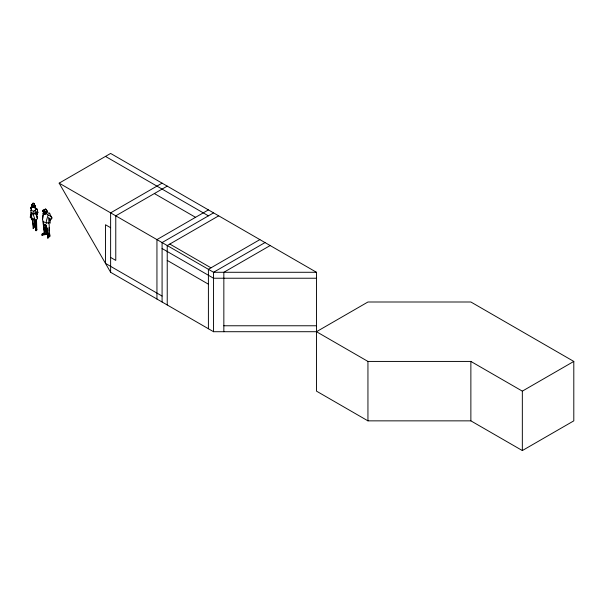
<?xml version="1.0" encoding="UTF-8"?>
<svg xmlns="http://www.w3.org/2000/svg" width="604" height="604" viewBox="0 0 604 604"><rect width="100%" height="100%" fill="white"/><g stroke="black" fill="none" stroke-linecap="round" stroke-linejoin="round"><path stroke-width="0.91" d="M34.383 219.811L35.153 226.107L33.22 228.463L33.454 223.676M35.153 226.107L33.454 227.157L32.163 218.467M34.081 219.207L36.066 230.736L36.806 229.981L36.527 219.879M33.862 213.952L33.832 211.219L34.76 210.434L36.263 211.936L35.847 213.491L33.862 213.952L30.917 212.978L30.91 210.449L31.514 208.969M34.722 219.909L36.066 230.736C36.769 224.824 34.994 218.905 32.827 213.469L31.899 212.774L31.378 218.361L35.032 219.569M48.932 230.245L49.09 227.549M33.983 218.671L34.239 225.919L33.22 228.463L33.462 225.737M46.191 210.003L47.203 211.128L46.946 211.823L44.032 212.087L42.899 211.589L42.665 210.509L44.183 209.928L42.665 210.509L42.899 211.589M31.378 218.361L31.899 212.774M34.994 207.814L35.221 205.383L34.315 205.201L34.224 203.457L32.805 203.261L31.657 205.05L32.216 207.346L35.228 207.006L35.493 208.35L35.221 205.383L35.228 207.006M44.719 210.351L43.526 211.128L44.598 211.861L44.636 214.511L46.229 213.627L46.576 211.038M30.51 216.413L31.197 212.751M43.39 212.004L42.559 219.403L44.598 233.823L46.153 234.352L47.104 234.261L46.319 227.263M46.266 211.513L46.5 209.475L45.391 208.999L43.413 211.098L45.436 211.679L46.719 211.053L46.5 209.475L44.394 209.716L44.462 211.619M42.559 219.403L43.073 215.145M46.153 234.352L45.338 229.528L44.319 228.825L43.382 221.185M44.319 228.825L43.835 228.637L44.598 233.823L47.104 234.261L41.759 235.266L44.598 233.823L45.338 229.528L45.096 224.696L43.775 225.368L45.202 224.273C47.641 228.531 49.528 233.25 47.837 238.172L49.845 236.315C49.158 229.996 49.415 223.857 48.509 217.516L50.109 219.026L50.215 223.148M49.158 212.797L51.967 217.961L49.785 220.634L50.109 219.026M35.968 220.83L36.376 219.169M48.463 235.59L47.837 238.172L46.312 225.126L47.633 235.771L49.4 233.657L49.8 235.152M35.696 222.997L36.633 219.471L37.554 218.595L35.764 213.152L36.263 211.936L36.859 214.412L37.909 212.48L37.071 209.082L34.413 206.976L33.582 205.39L31.936 204.56L31.657 205.05M44.636 214.511L43.178 213.763L43.767 211.611M43.413 211.098L45.391 208.999M43.178 213.763L44.356 214.194L46.229 213.627L48.124 215.016L46.251 221.238L46.606 223.072L49.249 222.189L48.169 223.737M36.572 214.843L37.516 211.944L37.433 209.414L37.071 209.082L34.76 210.434M46.5 225.987L45.338 229.528L43.835 228.637M47.203 211.128L46.946 211.823L45.421 212.034M34.315 205.201L35.183 205.466L34.413 206.976L35.817 209.626M36.338 215.568L37.909 212.48M35.183 205.466L34.413 206.976L32.216 207.346L31.936 204.56L33.514 203.231L34.556 204.099L32.216 207.346M49.785 220.634L51.967 217.961L50.336 216.051L48.124 215.016M43.141 210.079L42.597 210.977L44.032 212.087M46.765 211.317L44.598 211.861M44.349 232.51L41.767 234.344L43.413 233.967M59.154 183.148L110.623 153.439L316.481 272.283L316.481 391.135L367.942 420.852L470.871 420.852L522.339 450.561L573.8 420.852L573.8 361.426L470.871 302L367.942 302L316.481 331.709L213.552 331.717L110.623 272.291L59.154 183.148L213.552 272.283L316.481 272.283M162.083 183.148L110.623 212.865L110.623 272.291M167.232 186.123L115.772 215.832L115.772 260.399L110.623 257.432M208.403 209.89L156.942 239.607L156.942 299.033M213.552 212.865L162.083 242.574L162.083 302M218.693 215.832L167.232 245.549L167.232 304.975M259.871 239.607L208.403 269.316L208.403 328.742M265.013 242.574L213.552 272.283L213.552 331.717M270.162 245.549L223.842 272.283L223.842 331.717M316.481 331.709L367.942 361.426L470.871 361.426L522.339 391.135L573.8 361.426M46.1 212.079L47.188 211.279L46.198 210.117M32.556 206.508L30.615 207.383L31.65 210.509M32.827 213.469L35.764 213.152L36.859 214.412M316.481 278.233L213.552 278.233L162.083 248.516M223.842 325.767L316.481 325.767M32.805 203.261L34.224 203.457M35.251 227.534L36.323 227.746L36.806 229.981L35.696 227.829M30.91 210.449L33.832 211.219M46.614 212.389L49.928 213.771M43.299 221.668L46.606 223.072M31.302 217.991L30.2 217.395L30.759 214.171L31.181 215.99M105.473 156.406L208.403 215.832M154.367 193.552L195.537 217.319M169.807 244.061L210.977 267.829M110.623 227.716L105.473 224.748L105.473 263.374L162.083 296.058M167.232 260.399L208.403 284.174M34.79 206.191L33.582 205.39L33.809 207.006M35.772 221.66L36.459 222.197M48.411 235.099L49.845 236.315L49.4 233.657M37.554 218.595L36.995 215.681L35.847 213.491M31.098 207.987L30.615 207.383L31.499 209.452M46.334 210.502L46.719 211.053M32.88 221.404L31.144 217.485L31.989 217.727L32.397 218.799L31.144 217.485L32.284 219.909L33.454 227.157M34.028 219.743L34.677 221.472M35.764 213.152L37.018 217.432M522.339 391.135L522.339 450.561M470.871 361.426L470.871 420.852M367.942 361.426L367.942 420.852"/></g></svg>
